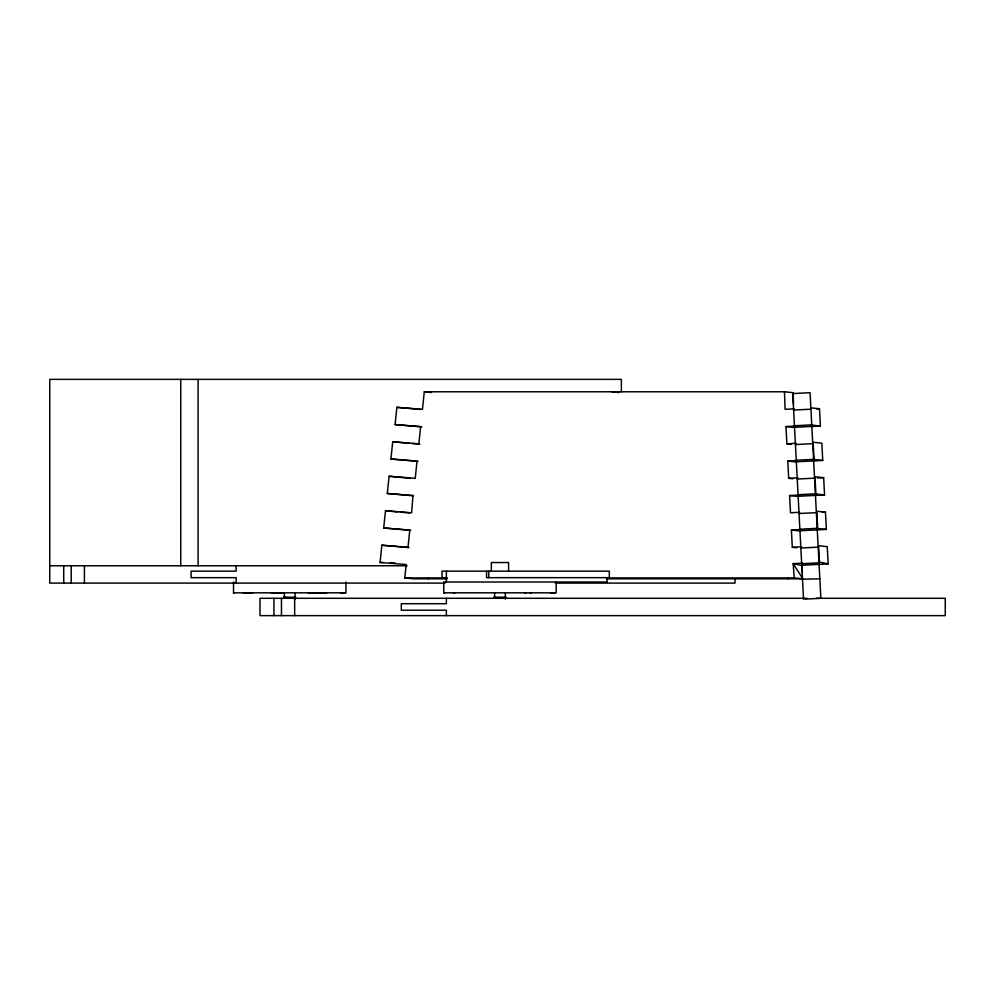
<?xml version="1.0" encoding="UTF-8"?>
<svg xmlns="http://www.w3.org/2000/svg" width="995" height="995" viewBox="0 0 995 995"><rect width="100%" height="100%" fill="white"/><g stroke="black" fill="none" stroke-linecap="round" stroke-linejoin="round"><path stroke-width="1.49" d="M234.397 592.821L233.526 592.821L233.526 582.013M284.346 597.211L284.346 592.622M295.129 599.065L295.129 592.883M345.937 582.013L345.937 592.821L233.526 592.821M444.628 592.821L443.758 592.821L443.758 582.013L607.149 582.013L607.149 577.672M491.331 571.205L491.331 562.536L508.594 562.536L508.594 571.205M494.577 597.211L494.577 592.622M505.348 599.065L505.36 592.883M556.168 582.013L556.168 592.821L443.758 592.821M428.459 578.816L428.472 577.908M787.878 578.816L787.891 577.908M447.053 578.816L413.447 578.816L404.791 577.908L406.184 564.538L380.078 562.473L381.881 545.223L408 547.3L409.803 530.049L383.697 527.984L385.5 510.733L411.607 512.811L412.962 495.51M412.863 495.746L387.304 493.495L389.12 476.257L415.226 478.321L417.029 461.071L390.923 459.006L392.726 441.768L418.845 443.832L420.649 426.581L395.065 424.579L396.881 407.328L422.452 409.343L424.293 391.781L784.483 391.781L793.139 392.689L793.537 404.393M794.172 408.808L785.08 409.343L784.483 391.781M816.46 408.92L819.494 408.746L820.402 425.984L811.311 426.519M791.212 444.28L786.883 443.832L785.975 426.581L795.067 426.059M786.883 443.832L796.162 443.272M793.015 478.769L788.687 478.321L787.791 461.071L797.07 460.523M813.462 460.971L822.741 460.424L821.833 443.173L813.176 442.265L814.084 459.516L822.741 460.424M788.687 478.321L797.965 477.762M817.455 478.035L823.649 477.662L824.544 494.901L815.266 495.46M799.781 512.251L790.503 512.811L789.595 495.56L798.873 495.012M822.355 512.338L825.452 512.151L826.36 529.39L817.069 529.949M796.634 547.747L792.306 547.3L791.398 530.049L800.676 529.502M792.306 547.3L801.584 546.74M802.443 563.095L793.164 563.655L794.234 577.908L802.903 578.816L606.627 578.816M818.885 564.439L828.163 563.879L827.255 546.641L818.599 545.733L819.457 562.088L828.163 563.879M793.624 410.077L810.937 409.169M794.445 425.76L811.758 424.865M794.52 427.328L811.845 426.42M795.428 444.566L812.741 443.658M796.249 460.25L813.562 459.342M796.336 461.817L813.649 460.909M797.231 479.055L814.557 478.147M798.065 494.739L815.378 493.831M798.139 496.294L815.452 495.386M799.047 513.544L816.36 512.636M799.868 529.228L817.181 528.32M799.943 530.783L817.268 529.875M800.851 548.034L818.164 547.126M801.671 563.717L818.984 562.809M801.759 565.272L819.072 564.364M804.98 599.127L820.85 598.293L810.067 392.689L792.754 393.597L803.537 599.201M802.48 579.189L819.83 578.816M314.333 592.846L326.621 592.821M524.564 592.846L526.206 592.833M321.335 592.821L308.189 592.821M529.8 592.833L531.566 592.821M345.066 592.821L340.427 592.821M555.297 592.821L550.658 592.821M293.736 597.211L283.699 597.211L285.54 597.211M495.771 597.211L495.025 597.211M49.75 565.757L407.079 565.757M446.369 577.672L442.029 577.672L442.029 571.167L609.313 571.167L609.313 577.672L486.567 577.672L486.567 571.167M404.791 577.908L447.066 577.908M606.639 577.908L794.234 577.908M444.989 583.095L49.75 583.095L49.75 379.369L621.365 379.369L621.365 391.794M555.334 583.095L735.019 583.095L735.019 578.754M252.842 592.821L243.078 592.821M271.287 592.821L283.339 592.833M294.358 597.211L295.776 597.211M493.93 597.211L503.955 597.211M504.589 597.211L505.995 597.211M806.92 598.293L259.981 598.293L259.981 615.631L945.25 615.631L945.25 598.293L816.248 598.293M380.078 562.473L383 562.473M453.31 592.821L454.902 592.821M420.587 409.418L396.881 407.328M421.78 426.905L395.065 424.579M409.069 443.272L392.726 441.768M412.141 443.521L419.815 444.131M418.012 461.369L390.923 459.006M399.306 477.277L410.064 478.135M387.304 493.495L413.422 495.56M397.229 511.89L385.5 510.733M400.301 512.139L409.517 512.86M410.786 530.347L383.697 527.984M408.97 547.598L381.881 545.223M390.363 562.61L394.978 562.983M810.838 407.838L819.494 408.746M611.913 391.781L619.126 392.54M811.733 425.076L820.402 425.984M785.975 426.581L794.632 427.489M424.293 391.781L431.507 392.54M787.791 461.071L796.448 461.978M823.649 477.662L814.98 476.754L815.888 494.005L824.544 494.901M789.595 495.56L798.251 496.468M825.452 512.151L816.795 511.243L817.691 528.482L826.36 529.39M389.12 476.257L397.776 477.165M791.398 530.049L800.055 530.957M802.082 577.56L793.164 563.655L801.87 565.446L802.443 572.871M488.732 571.167L488.732 577.672M446.369 571.167L446.369 582.013M446.369 598.293L446.369 603.716L401.321 603.716L401.321 610.221L446.369 610.221L446.369 615.631M294.657 598.293L294.657 615.631M281.461 598.293L281.461 615.631M273.948 598.293L273.948 615.631M236.138 565.757L236.138 571.167L191.09 571.167L191.09 577.672L236.138 577.672L236.138 583.095M198.092 379.369L198.092 565.757M180.742 379.369L180.742 565.757M84.426 565.757L84.426 583.095M71.23 565.757L71.23 583.095M63.717 565.757L63.717 583.095"/></g></svg>
